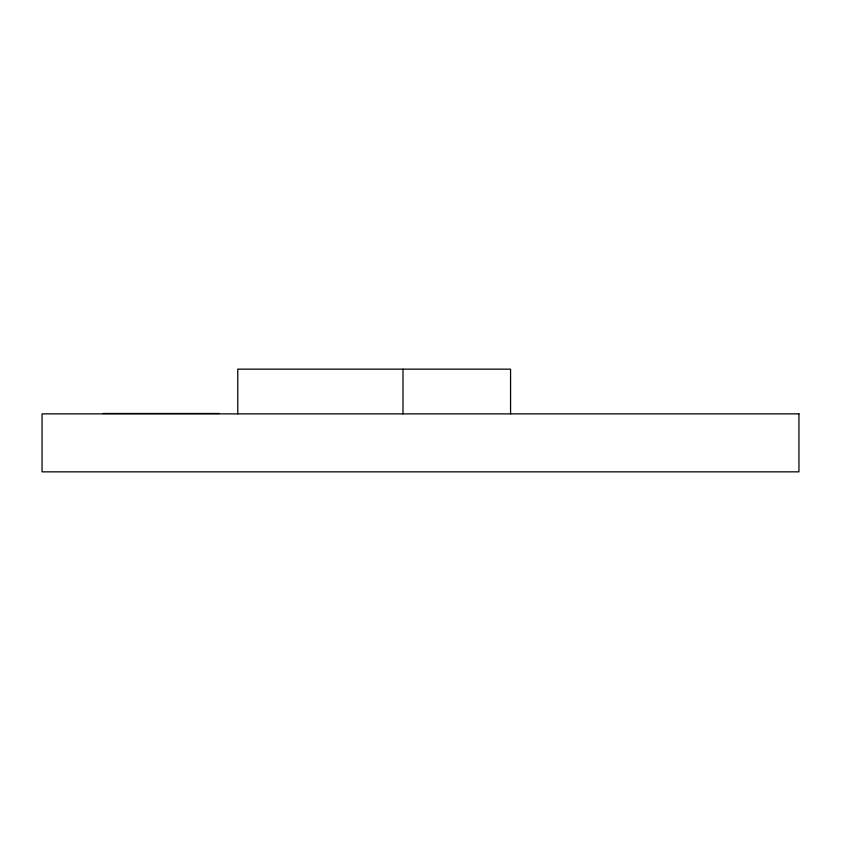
<?xml version="1.0" encoding="UTF-8"?>
<svg xmlns="http://www.w3.org/2000/svg" width="841" height="841" viewBox="0 0 841 841"><rect width="100%" height="100%" fill="white"/><g stroke="black" fill="none" stroke-linecap="round" stroke-linejoin="round"><path stroke-width="1.26" d="M103.222 413.478L219.165 413.478M510.571 413.867L510.571 369.157L237.782 369.157L237.782 413.867M402.986 369.157L402.986 413.867M798.95 413.867L42.05 413.867L42.05 471.843L798.95 471.843L798.95 413.867"/></g></svg>
